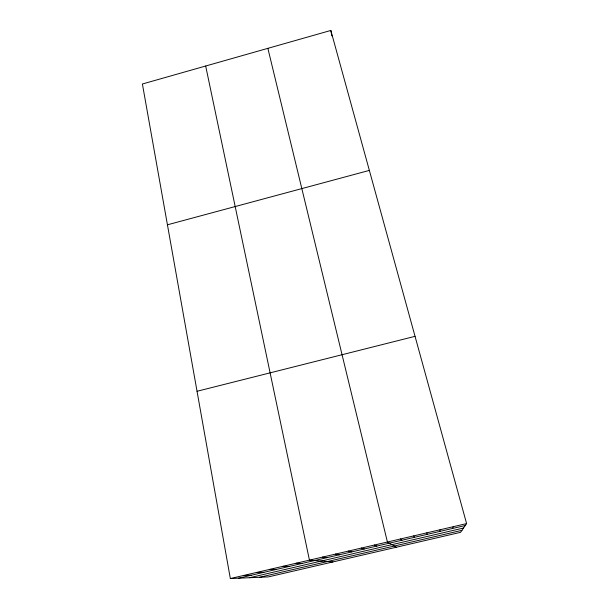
<?xml version="1.0" encoding="UTF-8"?>
<svg xmlns="http://www.w3.org/2000/svg" width="609" height="609" viewBox="0 0 609 609"><rect width="100%" height="100%" fill="white"/><g stroke="black" fill="none" stroke-linecap="round" stroke-linejoin="round"><path stroke-width="0.91" d="M439.843 531.421L440.071 529.761M452.54 528.467L453.317 526.678M466.601 523.588L460.556 532.335L268.371 576.906L230.339 578.55L142.399 83.996L330.824 30.45L466.601 523.588L230.339 578.55M167.437 224.805L369.358 170.406M197.042 391.275L415.041 336.328M238.675 578.192L465.268 525.514M249.583 577.72L463.533 528.026M259.617 577.286L461.942 530.325M243.433 575.505L251.251 575.269M256.572 572.445L263.857 572.338M269.734 569.385L276.494 569.4M282.934 566.317L289.161 566.454M296.172 563.234L301.858 563.5M332.91 561.94L309.441 560.151L205.675 66.016M322.359 557.144L326.98 557.661M335.3 554.129L339.396 554.776M348.279 551.115L351.85 551.883M361.289 548.085L364.327 548.975M374.337 545.047L376.834 546.067M396.337 547.225L387.415 542.01L267.861 48.339M400.532 538.957L401.948 540.236M413.678 535.897L414.546 537.305M426.856 532.837L427.183 534.367M330.824 30.45L331.875 35.923"/></g></svg>
